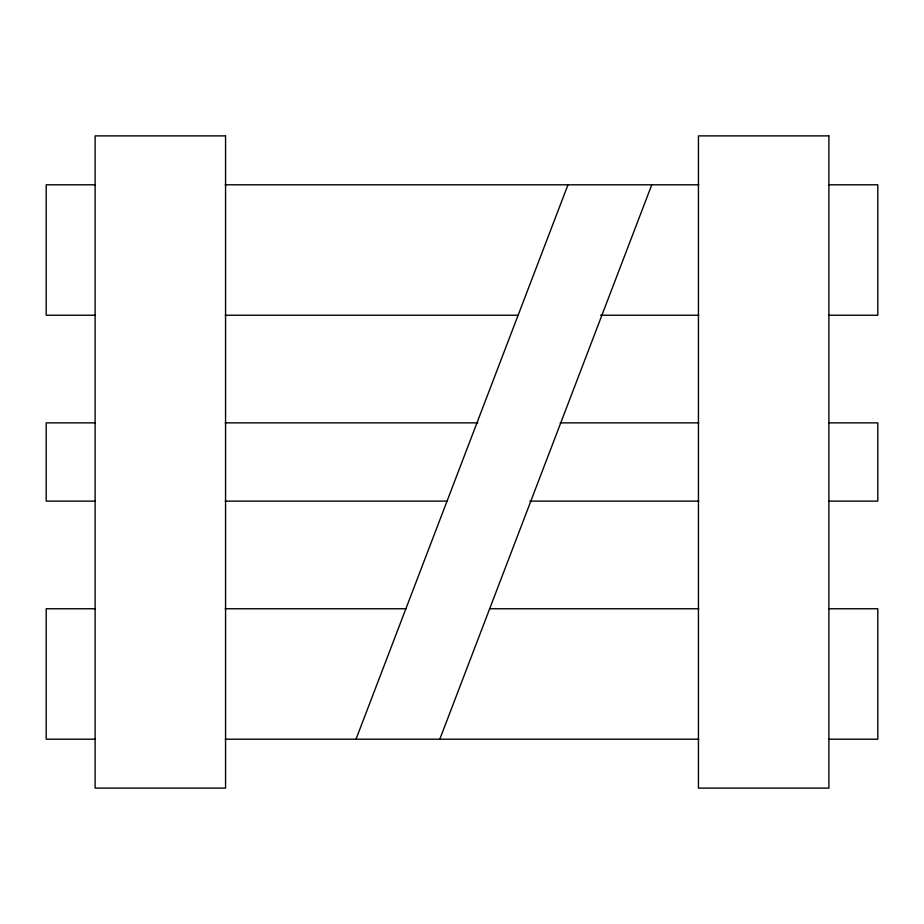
<?xml version="1.0" encoding="UTF-8"?>
<svg xmlns="http://www.w3.org/2000/svg" width="924" height="924" viewBox="0 0 924 924"><rect width="100%" height="100%" fill="white"/><g stroke="black" fill="none" stroke-linecap="round" stroke-linejoin="round"><path stroke-width="1.39" d="M356.017 739.2L567.983 184.8M439.801 739.2L651.778 184.8M95.288 184.8L46.2 184.8L46.2 315.246L95.288 315.246M225.225 184.8L698.775 184.8M828.712 184.8L877.8 184.8L877.8 315.246L828.712 315.246M225.225 315.246L518.306 315.246M600.6 315.246L698.775 315.246M95.288 422.869L46.2 422.869L46.2 501.131L95.288 501.131M225.225 422.869L477.881 422.869M560.175 422.869L698.775 422.869M828.712 422.869L877.8 422.869L877.8 501.131L828.712 501.131M225.225 501.131L447.562 501.131M529.856 501.131L698.775 501.131M95.288 608.754L46.2 608.754L46.2 739.2L95.288 739.2M225.225 608.754L405.89 608.754M489.431 608.754L698.775 608.754M828.712 608.754L877.8 608.754L877.8 739.2L828.712 739.2M225.225 739.2L698.775 739.2M225.56 135.886L95.114 135.886L95.114 788.114L225.56 788.114L225.56 135.886M828.886 135.886L698.44 135.886L698.44 788.114L828.886 788.114L828.886 135.886"/></g></svg>
